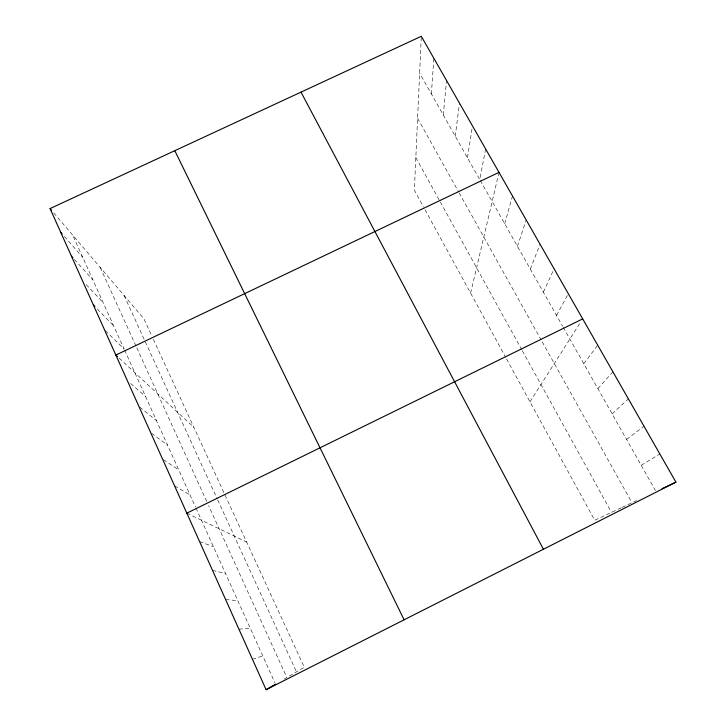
<?xml version="1.0" encoding="UTF-8"?>
<svg xmlns="http://www.w3.org/2000/svg" width="726" height="726" viewBox="0 0 726 726"><rect width="100%" height="100%" fill="white"/><g stroke="black" fill="none" stroke-linecap="round" stroke-linejoin="round"><path stroke-width="0.54" stroke-dasharray="3.63 2.72" d="M421.243 37.416L414.355 190.176L423.53 206.955M431.38 93.963L433.858 58.298M443.259 114.989L446.572 80.559M455.275 136.252L459.449 103.092M467.426 157.76L472.299 127.005M485.658 148.993L479.723 179.513L419.637 73.163M470.62 293.15L498.753 173.441M504.733 223.78L512.52 196.029M517.457 246.295L526.205 219.987M530.325 269.083L540.062 244.245M543.357 292.133L554.092 268.811M556.533 315.465L568.304 293.694M529.989 401.823L580.364 322.562M583.777 363.69L597.716 345.195M597.861 388.61L612.944 371.848M612.118 413.847L628.371 398.864M626.556 439.402L644.007 426.244M641.185 465.284L659.861 454.004M284.22 679.055L286.843 677.512L208.634 505.668M289.411 676.006L304.285 667.267L153.377 339.369M621.265 507.792L594.694 520.252L506.176 358.236M622.137 507.383L636.629 500.577M252.421 659.244L262.785 655.95M238.936 629.206L250.207 628.099M225.641 599.594L237.792 600.611M212.527 570.382L225.532 573.476M199.586 541.578L213.426 546.687M186.827 513.164L246.659 542.059M174.612 485.948L190.021 494.878M163.45 459.685L178.705 469.831M151.534 433.231L167.534 445.083M139.782 407.123L156.48 420.635M130.616 383.464L145.572 396.478M119.137 358.118L193.851 427.315M105.324 330.648L124.128 349.015L72.673 235.106M97.257 308.986L113.592 325.702M86.203 284.565L103.183 302.66M74.415 259.463L92.892 279.882M64.369 236.422L82.728 257.367M53.715 212.854L143.866 318.696L152.006 336.401M480.258 180.465L562.641 326.283M563.204 327.263L655.442 490.522M417.595 118.329L458.632 191.909M459.159 192.862L541.169 339.922M542.258 341.864L631.983 502.764M415.826 157.587L521.803 349.787M522.348 350.767L611.473 512.384M425.064 209.778L505.65 357.274M124.119 295.509L217.274 498.953M217.727 499.951L296.453 671.868M100.242 267.477L136.352 346.819M136.806 347.836L207.736 503.681M124.591 350.041L195.521 507.047M195.984 508.064L275.072 683.148"/><path stroke-width="1.09" d="M266.097 689.7L675.924 482.137L421.298 36.3L50.076 208.571L266.097 689.7L275.535 684.155M186.827 513.164L582.697 318.895M499.007 172.361L115.842 355.068L117.494 356.593M661.976 488.689L675.924 482.137M93.373 305.011L94.924 306.599M71.457 256.196L72.936 257.83M60.694 232.238L62.164 233.917M50.076 208.571L51.528 210.286M301 92.129L543.42 549.246M174.803 150.69L404.101 619.804"/></g></svg>
